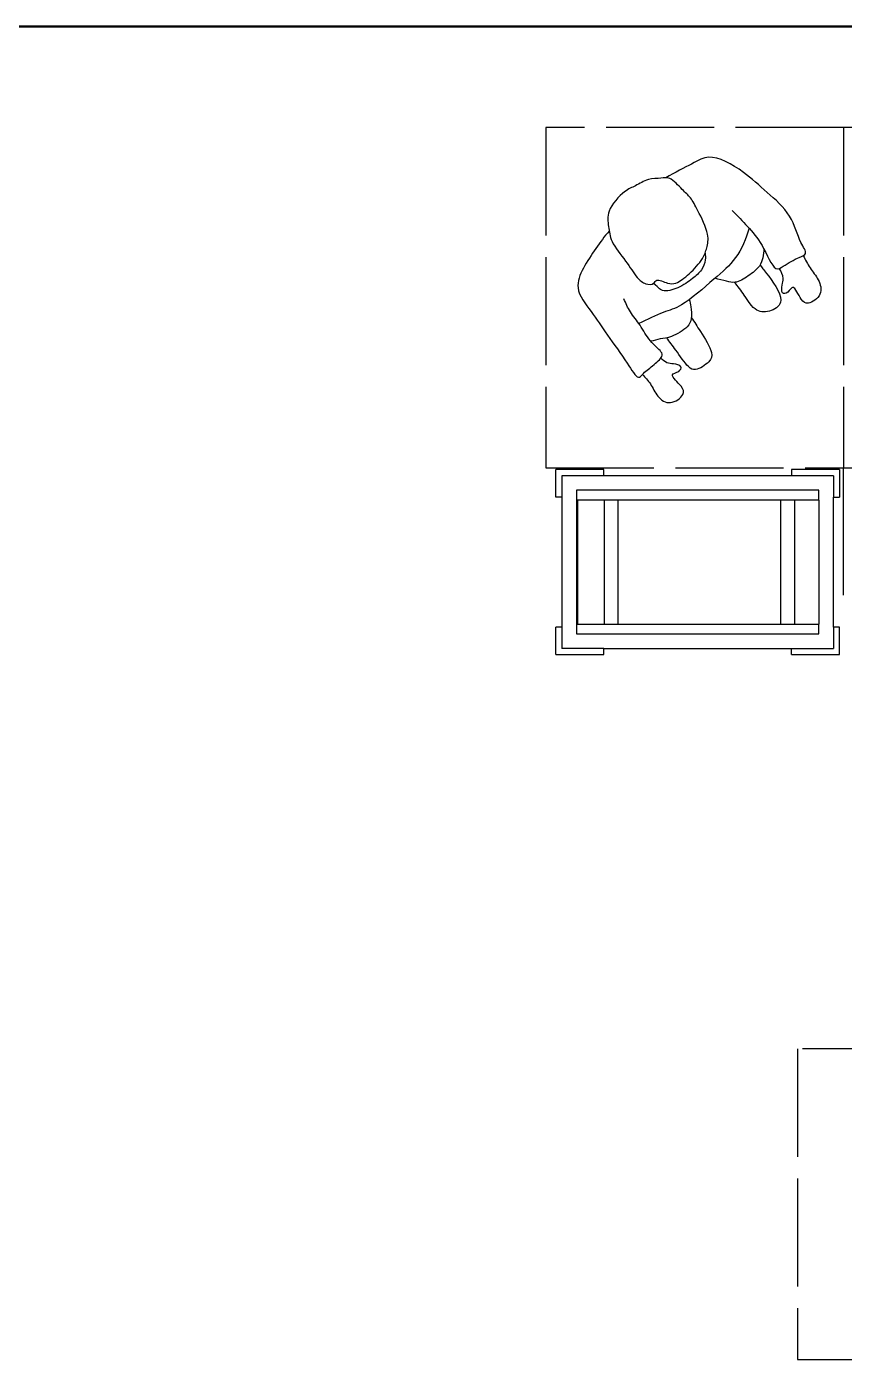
# Model space of a CAD drawing. Header units: millimetres. Extents: x 44692 to 659456, y -26273 to 14445.
# Drawn here: x 259975 to 261898, y -10036 to -6901 of the extents above; entities that cross this region are included whole.
import ezdxf

# ---------------------------------------------------------------- set-up
doc = ezdxf.new("R2010")
doc.units = ezdxf.units.MM
doc.header["$LTSCALE"] = 100
doc.linetypes.add('DASHEDX2', pattern=[3.048, 2.54, -0.508])
for name, color, linetype in [('Area proceso', 90, 'DASHEDX2'), ('Personal', 171, 'Continuous'), ('Transporte semielaborado', 30, 'Continuous')]:
    doc.layers.add(name, color=color, linetype=linetype)
doc.layers.add('Paredes', color=7, linetype='Continuous', lineweight=50)

# ---------------------------------------------------------------- blocks, each defined once
blk = doc.blocks.new('Bakery Trolley pl')
at = {"layer": 'Transporte semielaborado'}
for p, q in [((0.1804, 0.6253), (0.2371, 0.6253)), ((0.1804, 0.6253), (0.1804, 0.526)), ((0.2371, 0.6127), (0.1929, 0.6127)), ((0.1929, 0.526), (0.1929, 0.6127)), ((0.2371, 0.6127), (0.2371, 0.6253)), ((0.5048, 0.6127), (0.2371, 0.6127)), ((0.5048, 0.6127), (0.5048, 0.6253)), ((0.5048, 0.6253), (0.5615, 0.6253)), ((0.5489, 0.6127), (0.5048, 0.6127)), ((0.5489, 0.526), (0.5489, 0.6127)), ((0.5615, 0.526), (0.5615, 0.6253)), ((0.2229, 0.5827), (0.2229, 0.0827)), ((0.2429, 0.5827), (0.2229, 0.5827)), ((0.2429, 0.5827), (0.2429, 0.5798)), ((0.4989, 0.5827), (0.2429, 0.5827)), ((0.2429, 0.5798), (0.4989, 0.5798)), ((0.2429, 0.5798), (0.2429, 0.5245)), ((0.5189, 0.5827), (0.4989, 0.5827)), ((0.4989, 0.5798), (0.4989, 0.5827)), ((0.4989, 0.5245), (0.4989, 0.5798)), ((0.5189, 0.0827), (0.5189, 0.5827)), ((0.1804, 0.526), (0.1929, 0.526)), ((0.1929, 0.526), (0.1929, 0.1394)), ((0.2429, 0.5245), (0.4989, 0.5245)), ((0.2429, 0.5245), (0.2429, 0.4967)), ((0.4989, 0.4967), (0.4989, 0.5245)), ((0.5489, 0.526), (0.5615, 0.526)), ((0.5489, 0.1394), (0.5489, 0.526)), ((0.2429, 0.4967), (0.4989, 0.4967)), ((0.2429, 0.4967), (0.2429, 0.1615)), ((0.4989, 0.1615), (0.4989, 0.4967)), ((0.1804, 0.1394), (0.1929, 0.1394)), ((0.1804, 0.1394), (0.1804, 0.0402)), ((0.1929, 0.1394), (0.1929, 0.0527)), ((0.2429, 0.1615), (0.4989, 0.1615)), ((0.2429, 0.1615), (0.2429, 0.1325)), ((0.4989, 0.1325), (0.4989, 0.1615)), ((0.5615, 0.1394), (0.5489, 0.1394)), ((0.5489, 0.0527), (0.5489, 0.1394)), ((0.5615, 0.0402), (0.5615, 0.1394)), ((0.2429, 0.1325), (0.4989, 0.1325)), ((0.2429, 0.1325), (0.2429, 0.0827)), ((0.4989, 0.0827), (0.4989, 0.1325)), ((0.2229, 0.0827), (0.2429, 0.0827)), ((0.4989, 0.0827), (0.2429, 0.0827)), ((0.4989, 0.0827), (0.5189, 0.0827)), ((0.1804, 0.0402), (0.2371, 0.0402)), ((0.2371, 0.0527), (0.1929, 0.0527)), ((0.2371, 0.0402), (0.2371, 0.0527)), ((0.2371, 0.0527), (0.5048, 0.0527)), ((0.5048, 0.0527), (0.5048, 0.0402)), ((0.5489, 0.0527), (0.5048, 0.0527)), ((0.5615, 0.0402), (0.5048, 0.0402))]:
    blk.add_line(p, q, dxfattribs=at)
blk = doc.blocks.new('pa17-16')
for points, knots in [([(5.62, 2.5537), (5.6188, 2.5427), (5.6154, 2.5253), (5.6223, 2.4901), (5.6346, 2.4293), (5.661, 2.4064), (5.685, 2.3908), (5.7322, 2.3832), (5.7723, 2.3842), (5.7881, 2.3969), (5.8018, 2.4268), (5.8146, 2.4162), (5.8324, 2.4305), (5.8382, 2.4568), (5.8318, 2.5038), (5.8344, 2.5615), (5.8137, 2.5937), (5.7944, 2.6284), (5.7307, 2.6388), (5.7037, 2.6296), (5.6679, 2.626), (5.6442, 2.6055), (5.6228, 2.5961), (5.6214, 2.5667), (5.62, 2.5537)], [0, 0, 0, 0, 0.297584, 0.631064, 1.068635, 1.39533, 1.69617, 2.097861, 2.458938, 2.716293, 3.010442, 3.199165, 3.447293, 3.731671, 4.119196, 4.541864, 4.881702, 5.22714, 5.673063, 5.989311, 6.327668, 6.644571, 6.906626, 7.259736, 7.259736, 7.259736, 7.259736]), ([(5.5575, 2.4391), (5.5549, 2.4218), (5.5525, 2.3852), (5.5491, 2.3329), (5.5712, 2.2599), (5.5431, 2.2589), (5.5029, 2.2526), (5.4793, 2.2435), (5.4785, 2.2813), (5.4499, 2.3438), (5.4658, 2.4235), (5.4776, 2.5033), (5.5116, 2.5798), (5.5552, 2.585), (5.608, 2.5962), (5.6336, 2.6001)], [0, 0, 0, 0, 0.404899, 0.829805, 1.276298, 1.516647, 1.885942, 2.122553, 2.418487, 2.881882, 3.382407, 3.897515, 4.613825, 5.020942, 5.393355, 5.393355, 5.393355, 5.393355]), ([(5.8196, 2.5846), (5.837, 2.5819), (5.8817, 2.5675), (5.9755, 2.5418), (5.972, 2.4609), (5.9791, 2.3926), (5.9812, 2.315), (5.9891, 2.2612), (5.9692, 2.2664), (5.9401, 2.2663), (5.9063, 2.2668), (5.9005, 2.2811), (5.909, 2.3184), (5.9007, 2.3606), (5.9019, 2.4011), (5.8964, 2.4238), (5.8933, 2.4348)], [6.682038, 6.682038, 6.682038, 6.682038, 7.076266, 7.806153, 8.304227, 8.77662, 9.284333, 9.649979, 9.844608, 10.160206, 10.472731, 10.661147, 10.998544, 11.371438, 11.724832, 12.051545, 12.051545, 12.051545, 12.051545]), ([(5.6724, 2.3994), (5.675, 2.3947), (5.6837, 2.383), (5.7041, 2.3718), (5.7348, 2.3697), (5.774, 2.3728), (5.8085, 2.3874), (5.8116, 2.4015), (5.8144, 2.4199)], [0.121052, 0.121052, 0.121052, 0.121052, 0.297289, 0.584433, 0.895396, 1.26174, 1.600834, 1.760925, 1.760925, 1.760925, 1.760925]), ([(5.5522, 2.3809), (5.573, 2.3653), (5.6222, 2.3398), (5.6924, 2.3383), (5.7952, 2.3323), (5.8376, 2.352), (5.881, 2.3613), (5.9019, 2.366)], [0, 0, 0, 0, 0.49262, 0.970296, 1.525877, 1.91054, 2.357805, 2.357805, 2.357805, 2.357805]), ([(5.5552, 2.3206), (5.5597, 2.3147), (5.5706, 2.3043), (5.5892, 2.2916), (5.6248, 2.2913), (5.6613, 2.2967), (5.6731, 2.3154), (5.6858, 2.3299), (5.6912, 2.3378)], [0, 0, 0, 0, 0.262594, 0.520609, 0.853848, 1.185107, 1.43842, 1.738028, 1.738028, 1.738028, 1.738028]), ([(5.7713, 2.3359), (5.7736, 2.3305), (5.7786, 2.3203), (5.7954, 2.2951), (5.8154, 2.2848), (5.8612, 2.2906), (5.8838, 2.3057), (5.8988, 2.3117), (5.9058, 2.3148)], [0, 0, 0, 0, 0.233477, 0.532145, 0.79329, 1.163492, 1.458071, 1.725911, 1.725911, 1.725911, 1.725911]), ([(5.5867, 2.2952), (5.5866, 2.2877), (5.5872, 2.2667), (5.5883, 2.1873), (5.6353, 2.19), (5.6673, 2.2128), (5.6606, 2.2618), (5.6599, 2.2881), (5.6606, 2.3008)], [0.078483, 0.078483, 0.078483, 0.078483, 0.321516, 0.797556, 1.122606, 1.448668, 1.830958, 2.166281, 2.166281, 2.166281, 2.166281]), ([(5.7943, 2.2992), (5.7951, 2.2858), (5.7984, 2.2614), (5.8038, 2.2002), (5.8255, 2.1869), (5.8672, 2.191), (5.8755, 2.2117), (5.8718, 2.2605), (5.8715, 2.286), (5.871, 2.2978)], [0, 0, 0, 0, 0.353805, 0.775896, 1.041599, 1.377968, 1.615337, 2.001902, 2.313716, 2.313716, 2.313716, 2.313716]), ([(5.4915, 2.2484), (5.4936, 2.2374), (5.4981, 2.215), (5.4968, 2.1806), (5.512, 2.1445), (5.5569, 2.147), (5.5634, 2.1681), (5.5498, 2.2128), (5.5753, 2.1995), (5.5912, 2.209), (5.5741, 2.2257), (5.5617, 2.2339), (5.5559, 2.2515), (5.5556, 2.26)], [0, 0, 0, 0, 0.324329, 0.654038, 0.980089, 1.31306, 1.562526, 1.890179, 2.123217, 2.319335, 2.559559, 2.78492, 3.066636, 3.066636, 3.066636, 3.066636]), ([(5.9713, 2.2652), (5.9703, 2.2553), (5.9686, 2.234), (5.9786, 2.2017), (5.9668, 2.1644), (5.9218, 2.1628), (5.9134, 2.1832), (5.9229, 2.229), (5.8988, 2.2135), (5.882, 2.2215), (5.8976, 2.2397), (5.908, 2.248), (5.912, 2.2618), (5.9127, 2.2683)], [0.038839, 0.038839, 0.038839, 0.038839, 0.324329, 0.654038, 0.980089, 1.31306, 1.562526, 1.890179, 2.123217, 2.319335, 2.559559, 2.78492, 2.989829, 2.989829, 2.989829, 2.989829])]:
    blk.add_open_spline(points, degree=3, knots=knots)

msp = doc.modelspace()

# ---------------------------------------------------------------- linework, layer by layer
msp.add_line((261895.895, -8238.674), (261895.895, -7938.674))
at = {"layer": 'Area proceso', "color": 3}
for p, q in [((261895.895, -7138.674), (261195.895, -7138.674)), ((261195.895, -7138.674), (261195.895, -7938.674)), ((263055.895, -7138.674), (261895.895, -7138.674)), ((261895.895, -7138.674), (261895.895, -7938.674)), ((261195.895, -7938.674), (261895.895, -7938.674))]:
    msp.add_line(p, q, dxfattribs=at)
at = {"layer": 'Area proceso'}
for p, q in [((261895.895, -7938.674), (263055.895, -7938.674)), ((261787.673, -9305.613), (261787.673, -10035.613)), ((262967.673, -9305.613), (261787.673, -9305.613)), ((261787.673, -10035.613), (261987.673, -10035.613))]:
    msp.add_line(p, q, dxfattribs=at)
at = {"layer": 'Paredes'}
msp.add_line((263192.263, -6901.322), (257513.787, -6901.322), dxfattribs=at)

# ---------------------------------------------------------------- block references
at = {"layer": 'Personal', "xscale": -979.1504951166459, "yscale": 979.1504951166461, "zscale": 979.1504951166461, "rotation": 38.46711693184449}
msp.add_blockref('pa17-16', (267380.254, -5818.754), dxfattribs=at)
at = {"layer": 'Transporte semielaborado', "xscale": 1141.039974711085, "yscale": 1141.039974711085, "zscale": 1141.039974711085, "rotation": 89.99999999999997}
msp.add_blockref('Bakery Trolley pl', (261932.229, -8583.875), dxfattribs=at)

doc.saveas('drawing.dxf')
